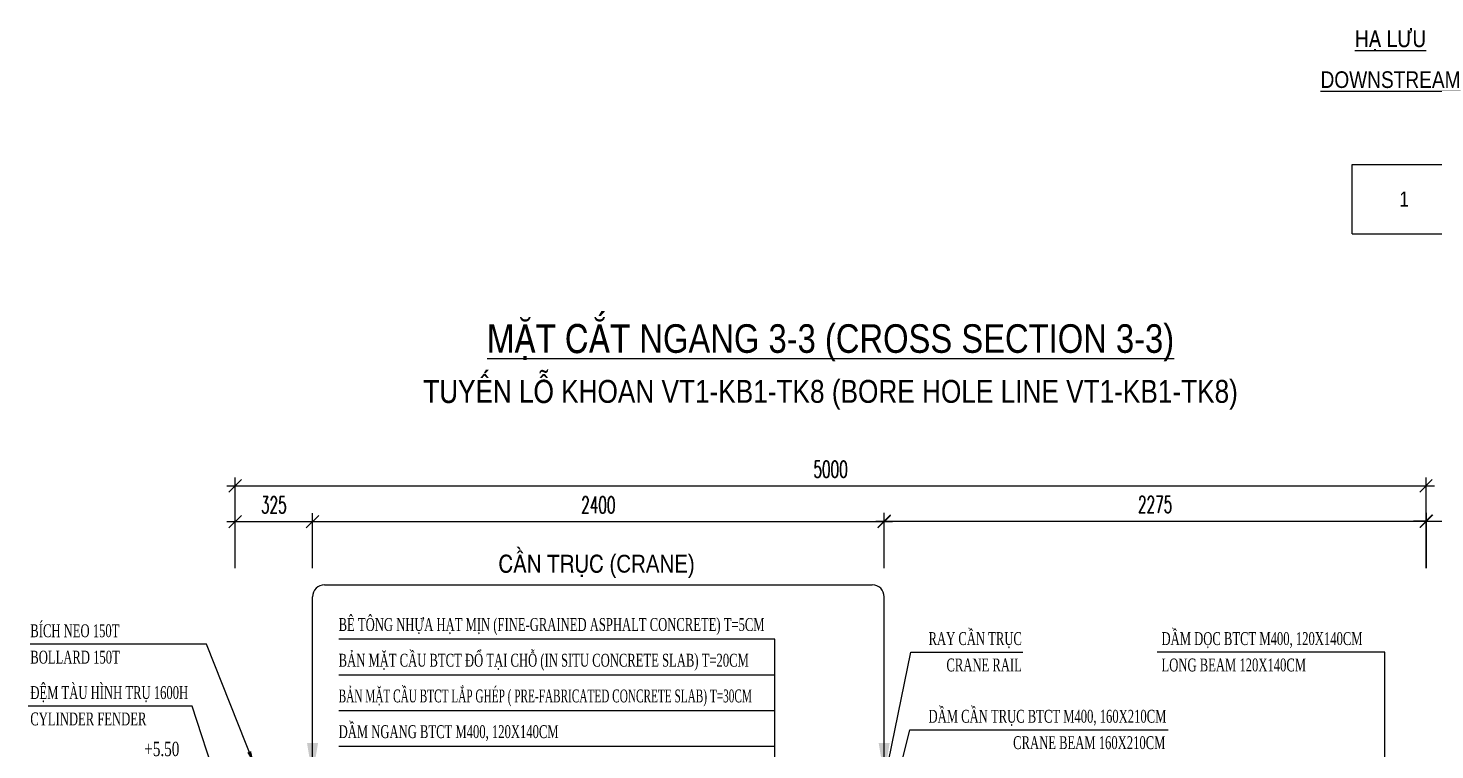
# Model space of a CAD drawing. Extents: x 9472 to 112692, y 46655 to 72187.
# Drawn here: x 39579 to 45485, y 69155 to 72187 of the extents above; entities that cross this region are included whole.
import ezdxf
from ezdxf.enums import TextEntityAlignment as Align

# ---------------------------------------------------------------- set-up
doc = ezdxf.new("R2010")
doc.units = 0
doc.header["$LTSCALE"] = 10
doc.header["$MEASUREMENT"] = 0
doc.layers.get('0').update_dxf_attribs({"color": 6, "linetype": 'CONTINUOUS'})
for name, color, linetype in [('Khung', 1, 'CONTINUOUS'), ('Kich thuoc', 2, 'CONTINUOUS'), ('Ray', 6, 'CONTINUOUS'), ('Text', 4, 'CONTINUOUS')]:
    doc.layers.add(name, color=color, linetype=linetype)
doc.styles.add('Hung', font='Vharialn.ttf')
doc.styles.add('Kichthuoc', font='romans.shx', dxfattribs={"width": 0.6})
doc.styles.get("Standard").update_dxf_attribs({"font": 'vntimeh.shx', "width": 0.65})
doc.styles.add('Ten', font='Vharialn.ttf')
doc.dimstyles.new('Dim 350', dxfattribs={"dimscale": 350, "dimtxt": 0.2, "dimasz": 0.15, "dimexe": 0.1, "dimexo": 0.2, "dimgap": 0.1, "dimtad": 1, "dimdec": 0, "dimlfac": -1, "dimzin": 0, "dimdsep": 46, "dimtxsty": 'Kichthuoc', "dimblk": 'OBLIQUE', "dimcen": 0.1, "dimdle": 0.1, "dimclrd": 2, "dimclre": 2, "dimclrt": 4, "dimadec": 0, "dimazin": 0, "dimtfac": 1, "dimtdec": 0, "dimtix": 1, "dimtmove": 2, "dimatfit": 3, "dimfxl": 1, "dimtfill": 1, "dimtolj": 1, "dimtzin": 0, "dimarcsym": 0})
doc.dimstyles.new('Le 350', dxfattribs={"dimscale": 350, "dimtxt": 0.2, "dimasz": 0.15, "dimexe": 0.1, "dimexo": 0.2, "dimgap": 0.1, "dimtad": 1, "dimdec": 0, "dimzin": 0, "dimdsep": 46, "dimtxsty": 'Kichthuoc', "dimblk": 'ARCHTICK', "dimcen": 0, "dimdle": 0.1, "dimclrd": 2, "dimclre": 2, "dimclrt": 256, "dimadec": 0, "dimazin": 0, "dimtfac": 1, "dimtdec": 0, "dimtix": 1, "dimtmove": 2, "dimatfit": 3, "dimfxl": 1, "dimtolj": 1, "dimtzin": 0, "dimarcsym": 0})

# ---------------------------------------------------------------- blocks, each defined once
blk = doc.blocks.new('_Oblique')
at = {"color": 0, "linetype": 'ByBlock', "lineweight": -2}
blk.add_line((-0.5, -0.5), (0.5, 0.5), dxfattribs=at)
blk = doc.blocks.new('*D98')
at = {"layer": 'Kich thuoc', "color": 2, "lineweight": -2}
for p, q in [((40448.2, 69918.3), (40448.2, 70299)), ((45448.2, 69918.3), (45448.2, 70299)), ((40413.2, 70264), (45483.2, 70264))]:
    blk.add_line(p, q, dxfattribs=at)
at = {"layer": 'Kich thuoc', "color": 2, "lineweight": -2, "xscale": 52.5, "yscale": 52.5, "zscale": 52.5, "rotation": 180}
blk.add_blockref('_Oblique', (40448.2, 70264), dxfattribs=at)
at = {"layer": 'Kich thuoc', "color": 2, "lineweight": -2, "xscale": 52.5, "yscale": 52.5, "zscale": 52.5}
blk.add_blockref('_Oblique', (45448.2, 70264), dxfattribs=at)
at = {"layer": 'Kich thuoc', "color": 4, "insert": (42948.2, 70334), "char_height": 70, "attachment_point": 5, "style": 'Kichthuoc', "bg_fill": 3, "box_fill_scale": 1.25, "bg_fill_color": 9, "bg_fill_true_color": 13158600, "bg_fill_transparency": 627617}
blk.add_mtext('\\A1;5000', dxfattribs=at)
blk = doc.blocks.new('*D99')
at = {"layer": 'Kich thuoc', "color": 2, "lineweight": -2}
for p, q in [((40738.2, 70114), (43208.2, 70114)), ((40773.2, 69918.3), (40773.2, 70149)), ((43173.2, 69918.3), (43173.2, 70149))]:
    blk.add_line(p, q, dxfattribs=at)
at = {"layer": 'Kich thuoc', "color": 2, "lineweight": -2, "xscale": 52.5, "yscale": 52.5, "zscale": 52.5, "rotation": 180}
blk.add_blockref('_Oblique', (40773.2, 70114), dxfattribs=at)
at = {"layer": 'Kich thuoc', "color": 2, "lineweight": -2, "xscale": 52.5, "yscale": 52.5, "zscale": 52.5}
blk.add_blockref('_Oblique', (43173.2, 70114), dxfattribs=at)
at = {"layer": 'Kich thuoc', "color": 4, "insert": (41973.2, 70184), "char_height": 70, "attachment_point": 5, "style": 'Kichthuoc', "bg_fill": 3, "box_fill_scale": 1.25, "bg_fill_color": 9, "bg_fill_true_color": 13158600, "bg_fill_transparency": 11732736}
blk.add_mtext('\\A1;2400', dxfattribs=at)
blk = doc.blocks.new('_ArchTick')
at = {"color": 0, "linetype": 'ByBlock', "const_width": 0.15}
blk.add_lwpolyline([(-0.5, -0.5), (0.5, 0.5)], dxfattribs=at)
blk = doc.blocks.new('*D100')
at = {"layer": 'Kich thuoc', "color": 2, "lineweight": -2}
for p, q in [((40413.2, 70114), (40808.2, 70114)), ((40448.2, 69918.3), (40448.2, 70149)), ((40773.2, 69918.3), (40773.2, 70149))]:
    blk.add_line(p, q, dxfattribs=at)
at = {"layer": 'Kich thuoc', "color": 2, "lineweight": -2, "xscale": 52.5, "yscale": 52.5, "zscale": 52.5, "rotation": 180}
blk.add_blockref('_Oblique', (40448.2, 70114), dxfattribs=at)
at = {"layer": 'Kich thuoc', "color": 2, "lineweight": -2, "xscale": 52.5, "yscale": 52.5, "zscale": 52.5}
blk.add_blockref('_Oblique', (40773.2, 70114), dxfattribs=at)
at = {"layer": 'Kich thuoc', "color": 4, "insert": (40610.7, 70184), "char_height": 70, "attachment_point": 5, "style": 'Kichthuoc', "bg_fill": 3, "box_fill_scale": 1.25, "bg_fill_color": 9, "bg_fill_true_color": 13158600, "bg_fill_transparency": 3993740}
blk.add_mtext('\\A1;325', dxfattribs=at)
blk = doc.blocks.new('*D101')
at = {"layer": 'Kich thuoc', "color": 2, "lineweight": -2}
for p, q in [((43138.2, 70116), (45483.2, 70116)), ((43173.2, 69918.3), (43173.2, 70151)), ((45448.2, 69918.3), (45448.2, 70151))]:
    blk.add_line(p, q, dxfattribs=at)
at = {"layer": 'Kich thuoc', "color": 2, "lineweight": -2, "xscale": 52.5, "yscale": 52.5, "zscale": 52.5, "rotation": 180}
blk.add_blockref('_Oblique', (43173.2, 70116), dxfattribs=at)
at = {"layer": 'Kich thuoc', "color": 2, "lineweight": -2, "xscale": 52.5, "yscale": 52.5, "zscale": 52.5}
blk.add_blockref('_Oblique', (45448.2, 70116), dxfattribs=at)
at = {"layer": 'Kich thuoc', "color": 4, "insert": (44310.7, 70186), "char_height": 70, "attachment_point": 5, "style": 'Kichthuoc', "bg_fill": 3, "box_fill_scale": 1.25, "bg_fill_color": 9, "bg_fill_true_color": 13158600, "bg_fill_transparency": 5601488}
blk.add_mtext('\\A1;2275', dxfattribs=at)
blk = doc.blocks.new('*D102')
at = {"layer": 'Kich thuoc', "color": 2, "lineweight": -2}
for p, q in [((45415.2, 70116), (47560.2, 70116)), ((45450.2, 69918.3), (45450.2, 70151)), ((47525.2, 69918.3), (47525.2, 70151))]:
    blk.add_line(p, q, dxfattribs=at)
at = {"layer": 'Kich thuoc', "color": 2, "lineweight": -2, "xscale": 52.5, "yscale": 52.5, "zscale": 52.5, "rotation": 180}
blk.add_blockref('_Oblique', (45450.2, 70116), dxfattribs=at)
at = {"layer": 'Kich thuoc', "color": 2, "lineweight": -2, "xscale": 52.5, "yscale": 52.5, "zscale": 52.5}
blk.add_blockref('_Oblique', (47525.2, 70116), dxfattribs=at)
at = {"layer": 'Kich thuoc', "color": 4, "insert": (46487.7, 70186), "char_height": 70, "attachment_point": 5, "style": 'Kichthuoc', "bg_fill": 3, "box_fill_scale": 1.25, "bg_fill_color": 9, "bg_fill_true_color": 13158600, "bg_fill_transparency": 5601472}
blk.add_mtext('\\A1;2075', dxfattribs=at)
blk = doc.blocks.new('*D146')
at = {"layer": 'Kich thuoc', "color": 2, "lineweight": -2}
for p, q in [((45448.2, 70116), (45395.7, 70116)), ((45448.2, 69918.3), (45448.2, 70151)), ((45448.2, 70116), (45450.2, 70116)), ((45450.2, 69918.3), (45450.2, 70151)), ((45450.2, 70116), (45502.7, 70116))]:
    blk.add_line(p, q, dxfattribs=at)
at = {"layer": 'Kich thuoc', "color": 2, "lineweight": -2, "xscale": 52.5, "yscale": 52.5, "zscale": 52.5}
blk.add_blockref('_Oblique', (45448.2, 70116), dxfattribs=at)
at = {"layer": 'Kich thuoc', "color": 2, "lineweight": -2, "xscale": 52.5, "yscale": 52.5, "zscale": 52.5, "rotation": 180}
blk.add_blockref('_Oblique', (45450.2, 70116), dxfattribs=at)
at = {"layer": 'Kich thuoc', "color": 4, "insert": (45541.3, 70233.2), "char_height": 70, "attachment_point": 5, "style": 'Kichthuoc', "bg_fill": 3, "box_fill_scale": 1.25, "bg_fill_color": 9, "bg_fill_true_color": 13158600, "bg_fill_transparency": 4103264}
blk.add_mtext('\\A1;2', dxfattribs=at)

msp = doc.modelspace()

# ---------------------------------------------------------------- linework, layer by layer
at = {"layer": 'Khung'}
for p, q in [((45137.4, 71614.6), (49512.4, 71614.6)), ((45137.4, 71323), (45137.4, 71614.6)), ((45137.4, 71323), (49512.4, 71323))]:
    msp.add_line(p, q, dxfattribs=at)
at = {"layer": 'Kich thuoc'}
for p, q in [((42714.4, 69619.4), (40883.2, 69619.4)), ((42714.4, 68888.6), (42714.4, 69619.4)), ((42714.4, 69469.4), (40883.2, 69469.4)), ((42714.4, 69319.4), (40883.2, 69319.4)), ((42714.4, 69169.4), (40883.2, 69169.4))]:
    msp.add_line(p, q, dxfattribs=at)

# ---------------------------------------------------------------- texts
at = {"layer": 'Text'}
for s, height, style, p in [('%%uh¹ l\xadu', 70, 'Ten', (45299.1, 72107.4)), ('%%Udownstream', 70, 'Ten', (45299.1, 71935.4)), ('%%UMÆt c¾t ngang 3-3 (cross section 3-3)', 120, 'Hung', (42948.2, 70822.9)), ('tuyÕn lç khoan vt1-kb1-TK8 (BORE HOLE LINE vt1-kb1-TK8)', 96, 'Ten', (42948.2, 70612.9)), ('cÇn trôc (crane)', 75, 'Ten', (41965.8, 69899.6))]:
    msp.add_text(s, height=height, dxfattribs=dict(at, style=style)).set_placement(p, align=Align.CENTER)
at = {"layer": 'Text', "style": 'Ten'}
msp.add_text('1', height=63, dxfattribs=at).set_placement((45356.1, 71468.8), align=Align.MIDDLE)
at = {"layer": 'Text'}
for s, height, width, p in [('bÝch neo 150t', 54, 0.65, (39588.4, 69628.4)), ('bª t«ng nhùa h¹t mÞn (fine-grained asphalt concrete) t=5cm', 54, 0.65, (40882.8, 69654.6)), ('dÇm däc btct m400, 120x140cm', 54, 0.65, (44337.6, 69595.5)), ('b¶n mÆt cÇu btct ®æ t¹i chç (in situ concrete slab) t=20cm', 54, 0.65, (40882.8, 69504.6)), ('bollard 150t', 54, 0.65, (39588.4, 69517.6)), ('long beam 120x140cm', 54, 0.65, (44337.6, 69484.7)), ('®Öm tµu h×nh trô 1600h', 54, 0.65, (39588.4, 69368.8)), ('b¶n mÆt cÇu btct l¾p ghÐp ( pre-fabricated concrete slab) t=30cm', 54, 0.58, (40882.8, 69354.6)), ('cylinder fender', 54, 0.65, (39588.4, 69258)), ('dÇm ngang btct m400, 120x140cm', 54, 0.65, (40882.8, 69204.6)), ('+5.50', 60, 0.7, (40067.2, 69128.9))]:
    msp.add_text(s, height=height, dxfattribs=dict(at, width=width)).set_placement(p)
at = {"layer": 'Text', "width": 0.65}
for s, p in [('ray cÇn trôc', (43751.3, 69595.5)), ('crane rail', (43751.3, 69484.7)), ('dÇm cÇn trôc btct m400, 160x210cm', (44357.9, 69269.2)), ('crane beam 160x210cm', (44353.8, 69158.4))]:
    msp.add_text(s, height=54, dxfattribs=at).set_placement(p, align=Align.RIGHT)

# ---------------------------------------------------------------- leaders
at = {"layer": 'Kich thuoc'}
for points, override in [([(40773.2, 69043.4), (40773.2, 69798.3)], {"dimasz": 0.4, "dimtad": 0, "dimclrd": 256}), ([(43173.2, 69043.4), (43173.2, 69798.3)], {"dimasz": 0.4, "dimtad": 0, "dimclrd": 256}), ([(40526.6, 69097.9), (40328.5, 69598.8), (39588.4, 69598.8)], {"dimtad": 0, "dimclrd": 256}), ([(43178.3, 69044), (43284.6, 69566), (43755.9, 69566)], {"dimtad": 0, "dimclrd": 256}), ([(45275.6, 68906), (45275.6, 69566), (44318.7, 69566)], {"dimasz": 0.12, "dimtad": 0, "dimclrd": 256, "dimldrblk": 'Dot'}), ([(40375.5, 69009.4), (40268.4, 69339.2), (39579.2, 69339.2)], {"dimtad": 0, "dimclrd": 256}), ([(43211.3, 68959.5), (43280.2, 69239.6), (44365, 69239.6)], {"dimasz": 0.12, "dimtad": 0, "dimclrd": 256, "dimldrblk": 'Dot'})]:
    msp.add_leader(points, dimstyle='Le 350', override=override, dxfattribs=at)

# ---------------------------------------------------------------- next in the draw order: dimensions: what is measured, and where the dimension line sits
dim = msp.add_linear_dim(base=(45448.2, 70264), p1=(40448.2, 69848.3), p2=(45448.2, 69848.3), dimstyle='Dim 350', dxfattribs=at)
dim.commit()
dim.dimension.update_dxf_attribs({"geometry": '*D98', "text_midpoint": (42948.2, 70334)})

# ---------------------------------------------------------------- next in the draw order: linework, layer by layer
at = {"layer": 'Ray'}
msp.add_line((40823.2, 69848.3), (43123.2, 69848.3), dxfattribs=at)

# ---------------------------------------------------------------- next in the draw order: dimensions: what is measured, and where the dimension line sits
at = {"layer": 'Kich thuoc'}
dim = msp.add_linear_dim(base=(43173.2, 70114), p1=(40773.2, 69848.3), p2=(43173.2, 69848.3), dimstyle='Dim 350', dxfattribs=at)
dim.commit()
dim.dimension.update_dxf_attribs({"geometry": '*D99', "text_midpoint": (41973.2, 70184)})

# ---------------------------------------------------------------- next in the draw order: dimensions: what is measured, and where the dimension line sits
for base, p1, p2, picture, middle in [((40773.2, 70114), (40448.2, 69848.3), (40773.2, 69848.3), '*D100', (40610.7, 70184)), ((45448.2, 70116), (43173.2, 69848.3), (45448.2, 69848.3), '*D101', (44310.7, 70186))]:
    dim = msp.add_linear_dim(base=base, p1=p1, p2=p2, dimstyle='Dim 350', dxfattribs=at)
    dim.commit()
    dim.dimension.update_dxf_attribs({"geometry": picture, "text_midpoint": middle})

# ---------------------------------------------------------------- next in the draw order: linework, layer by layer
at = {"layer": 'Ray'}
for centre, start, end in [((40823.2, 69798.3), 90, 180), ((43123.2, 69798.3), 0, 90)]:
    msp.add_arc(centre, 50, start, end, dxfattribs=at)

# ---------------------------------------------------------------- next in the draw order: dimensions: what is measured, and where the dimension line sits
at = {"layer": 'Kich thuoc'}
dim = msp.add_linear_dim(base=(47525.2, 70116), p1=(45450.2, 69848.3), p2=(47525.2, 69848.3), dimstyle='Dim 350', dxfattribs=at)
dim.commit()
dim.dimension.update_dxf_attribs({"geometry": '*D102', "text_midpoint": (46487.7, 70186)})

# ---------------------------------------------------------------- next in the draw order: dimensions: what is measured, and where the dimension line sits
dim = msp.add_linear_dim(base=(45450.2, 70116), p1=(45448.2, 69848.3), p2=(45450.2, 69848.3), dimstyle='Dim 350', dxfattribs=at)
dim.commit()
dim.dimension.update_dxf_attribs({"geometry": '*D146', "text_midpoint": (45541.3, 70233.2), "dimtype": 160})

doc.saveas('drawing.dxf')
